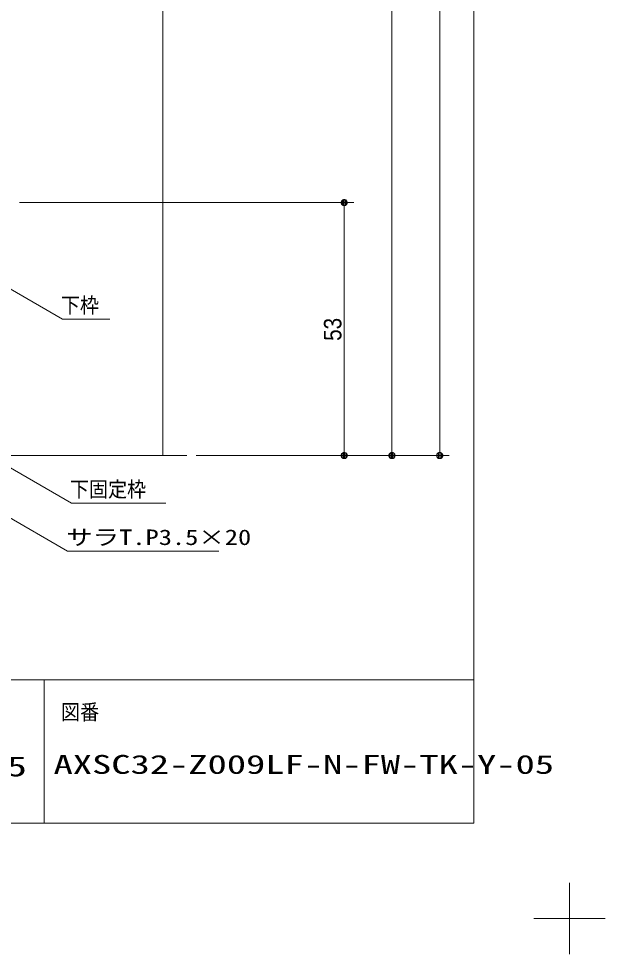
# Model space of a CAD drawing. Units: millimetres, scale not verified. Extents: x -6062 to 6062, y -3045 to 3045.
# Drawn here: x 1259 to 2488, y -3045 to -1085 of the extents above; entities that cross this region are included whole.
import ezdxf
from ezdxf.enums import TextEntityAlignment as Align

# ---------------------------------------------------------------- set-up
doc = ezdxf.new("R2010")
doc.units = ezdxf.units.MM
doc.header["$LTSCALE"] = 20
for name, color, linetype, lineweight in [('0-1_0', 7, 'Continuous', 9), ('0-2_2寸法-1', 7, 'Continuous', 9), ('0-3_2寸法-3', 7, 'Continuous', 9), ('0-4_3一般', 7, 'Continuous', 9), ('0-5_1図面枠', 7, 'Continuous', 9)]:
    doc.layers.add(name, color=color, linetype=linetype, lineweight=lineweight)
doc.styles.add('ＭＳ ゴシック', font='')
doc.styles.add('ＭＳ Ｐゴシック', font='')
doc.styles.get('ＭＳ ゴシック').set_extended_font_data('MS Gothic')
doc.styles.get('ＭＳ Ｐゴシック').set_extended_font_data('MS PGothic')

# ---------------------------------------------------------------- blocks, each defined once
blk = doc.blocks.new('グループ-93')
at = {"layer": '0-4_3一般'}
blk.add_line((37563.7, -40000), (67963.7, -40000), dxfattribs=at)
blk = doc.blocks.new('グループ-94')
at = {"layer": '0-4_3一般'}
blk.add_line((66963.7, 19804.9), (66963.7, -40000), dxfattribs=at)
blk.add_blockref('グループ-93', (0, 0), dxfattribs=at)
blk = doc.blocks.new('_Dot')
at = {"layer": '0-1_0'}
for p, q in [((-10, 0), (-20, 0)), ((9.78, 2), (-9.78, 2)), ((7.99, 6), (-7.99, 6)), ((9.16, -3.98), (-9.16, -3.98)), ((6, -7.98), (-6, -7.98))]:
    blk.add_line(p, q, dxfattribs=at)
for points in [[(10, 0), (9.92, 1.25), (9.69, 2.49), (9.3, 3.68), (8.76, 4.82), (8.09, 5.88), (7.29, 6.85), (6.37, 7.71), (5.36, 8.44), (4.26, 9.05), (3.09, 9.51), (1.87, 9.82), (0.63, 9.98), (-0.63, 9.98), (-1.87, 9.82), (-3.09, 9.51), (-4.26, 9.05), (-5.36, 8.44), (-6.37, 7.71), (-7.29, 6.85), (-8.09, 5.88), (-8.76, 4.82), (-9.3, 3.68), (-9.69, 2.49), (-9.92, 1.25), (-10, 0), (0, 0)], [(-10, 0), (-9.92, -1.25), (-9.69, -2.49), (-9.3, -3.68), (-8.76, -4.82), (-8.09, -5.88), (-7.29, -6.85), (-6.37, -7.71), (-5.36, -8.44), (-4.26, -9.05), (-3.09, -9.51), (-1.87, -9.82), (-0.63, -9.98), (0.63, -9.98), (1.87, -9.82), (3.09, -9.51), (4.26, -9.05), (5.36, -8.44), (6.37, -7.71), (7.29, -6.85), (8.09, -5.88), (8.76, -4.82), (9.3, -3.68), (9.69, -2.49), (9.92, -1.25), (10, 0), (0, 0)]]:
    blk.add_lwpolyline(points, close=True, dxfattribs=at)
blk = doc.blocks.new('グループ-96')
at = {"layer": '0-5_1図面枠'}
for p, q in [((84000, -57900), (84000, -60900)), ((85500, -59400), (82500, -59400))]:
    blk.add_line(p, q, dxfattribs=at)
blk = doc.blocks.new('グループ-98')
at = {"layer": '0-5_1図面枠'}
for p, q in [((-80000, -49400), (80000, -49400)), ((62000, -49400), (62000, -55400))]:
    blk.add_line(p, q, dxfattribs=at)
blk.add_lwpolyline([(-80000, 55400), (80000, 55400), (80000, -55400), (-80000, -55400)], close=True, dxfattribs=at)
blk = doc.blocks.new('図面枠')
at = {"layer": '0-5_1図面枠'}
for name in ['グループ-96', 'グループ-98']:
    blk.add_blockref(name, (0, 0), dxfattribs=at)
at = {"layer": '0-5_1図面枠', "style": 'ＭＳ ゴシック', "width": 0.9}
blk.add_text('図番', height=650.9, dxfattribs=at).set_placement((62699.9, -51268.3), align=Align.BOTTOM_LEFT)

msp = doc.modelspace()

# ---------------------------------------------------------------- linework, layer by layer
at = {"layer": '0-2_2寸法-1'}
for p, q in [((2140.68, 977.53), (2140.68, -1987.29)), ((2040.68, 897.53), (2040.68, -1987.29)), ((1260.68, -1470), (1960.68, -1470)), ((1940.68, -1482.71), (1940.68, -1987.29)), ((1630.68, -2000), (1960.68, -2000)), ((1960.68, -2000), (2060.68, -2000)), ((2060.68, -2000), (2160.68, -2000))]:
    msp.add_line(p, q, dxfattribs=at)
at = {"layer": '0-3_2寸法-3'}
for points in [[(1240.68, -1650.76), (1350.68, -1714.27), (1449.46, -1714.27)], [(1196.43, -2000), (1369.63, -2100), (1567.19, -2100)], [(1090.68, -2043.93), (1361, -2200), (1678.17, -2200)]]:
    msp.add_lwpolyline(points, dxfattribs=at)

# ---------------------------------------------------------------- block references
at = {"layer": '0-2_2寸法-1', "xscale": 0.6356201, "yscale": 0.6356201}
for p, rotation in [((1940.68, -1470), 90), ((1940.68, -2000), 270), ((2040.68, -2000), 270), ((2140.68, -2000), 270)]:
    msp.add_blockref('_Dot', p, dxfattribs=dict(at, rotation=rotation))
at = {"layer": '0-4_3一般', "xscale": 0.05, "yscale": 0.05}
msp.add_blockref('グループ-94', (-1787.5, 0), dxfattribs=at)
at = {"layer": '0-5_1図面枠', "xscale": 0.05, "yscale": 0.05}
msp.add_blockref('図面枠', (-1787.5, 0), dxfattribs=at)

# ---------------------------------------------------------------- texts
at = {"layer": '0-2_2寸法-1', "style": 'ＭＳ Ｐゴシック', "width": 0.9}
msp.add_text('53', height=36.66, rotation=90, dxfattribs=at).set_placement((1945.74, -1759.59), align=Align.BOTTOM_LEFT)
at = {"layer": '0-3_2寸法-3', "style": 'ＭＳ ゴシック'}
for s, width, p in [('下枠', 0.9, (1347.03, -1711.09)), ('下固定枠', 0.9, (1365.98, -2096.66)), ('サラT.P3.5×20', 1.25, (1358.12, -2197.23))]:
    msp.add_text(s, height=32.55, dxfattribs=dict(at, width=width)).set_placement(p, align=Align.BOTTOM_LEFT)
at = {"layer": '0-5_1図面枠', "style": 'ＭＳ ゴシック', "width": 1.5}
for s, height, p in [('AXSC32-Z009LF-N-FW-TK-Y-05', 39.52, (1331.8, -2678.78)), ('2022/04/15', 41.84, (849.28, -2684.72))]:
    msp.add_text(s, height=height, dxfattribs=at).set_placement(p, align=Align.BOTTOM_LEFT)

doc.saveas('drawing.dxf')
